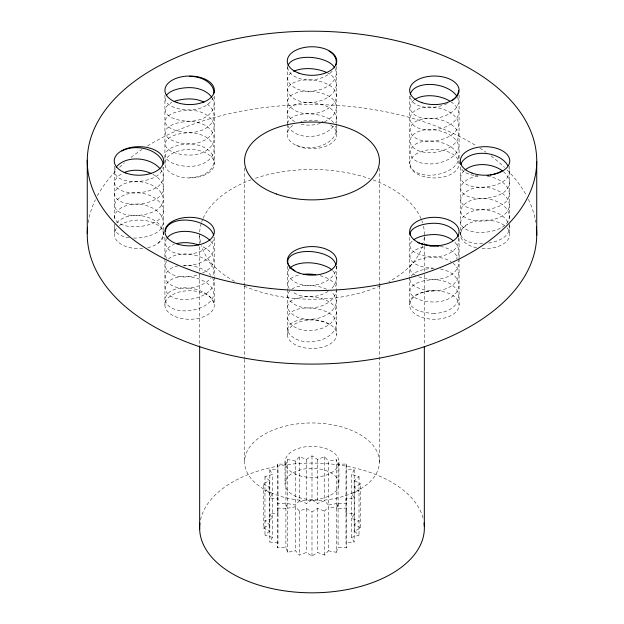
<?xml version="1.0" encoding="UTF-8"?>
<svg xmlns="http://www.w3.org/2000/svg" width="624" height="624" viewBox="0 0 624 624"><rect width="100%" height="100%" fill="white"/><g stroke="black" fill="none" stroke-linecap="round" stroke-linejoin="round"><path stroke-width="0.47" stroke-dasharray="3.12 2.34" d="M328.38 550.805L336.336 552.287L336.336 508.248L328.38 506.766L328.38 550.805L324.597 555.103L317.577 552.474L311.992 556.054L306.392 552.474L299.395 555.103L295.589 550.797L287.648 552.295L285.901 547.568L277.571 547.825L278 542.997L278.015 468.842L277.571 464.03L285.925 464.279L287.648 459.568L295.612 461.05L299.395 456.76L306.415 459.381L311.992 455.801L317.6 459.389L324.597 456.76L328.403 461.058L328.403 505.097L336.336 503.607L336.336 459.568L328.403 461.058M336.336 552.287L338.068 547.576L346.421 547.825L345.977 543.013L345.992 468.858L346.421 464.03L338.083 464.287L336.336 459.568M287.648 459.568L287.648 503.607L285.925 508.318L277.571 508.069L278.015 512.881L269.833 513.895L272.415 518.474L264.966 520.673L269.521 524.714L263.312 527.951L263.312 483.912L269.521 480.675L264.966 476.635L272.415 474.435L269.833 469.856L278.015 468.842M336.336 508.248L338.068 503.537L346.421 503.786L345.977 498.974L354.159 497.96L351.569 493.381L359.018 491.182L354.471 487.141L360.68 483.912L360.68 527.951L354.471 531.18L359.018 535.22L351.569 537.42L354.159 541.999L345.977 543.013M278 542.997L269.833 541.999L272.407 537.404L272.415 474.435M351.569 537.42L351.585 474.451L354.159 469.856L345.992 468.858M287.648 503.607L295.612 505.089L299.395 500.799L299.395 456.76M324.597 555.103L324.597 511.056L328.38 506.766M272.407 537.404L264.966 535.22L269.513 531.172L269.521 480.675M354.471 531.18L354.471 480.691L359.018 476.635L351.585 474.451M299.395 500.799L306.415 503.42L311.992 499.84L311.992 455.801M311.992 556.054L311.992 512.015L317.577 508.435L324.597 511.056M311.992 499.84L317.6 503.428L324.597 500.799L328.403 505.097M287.648 552.295L287.648 508.248L295.589 506.758L299.395 511.056L306.392 508.427L311.992 512.015M336.336 503.607L338.083 508.326L346.421 508.069L345.992 512.897L354.159 513.895L351.585 518.489L359.018 520.673L354.471 524.729L360.68 527.951M354.471 480.691L360.68 483.912M263.312 483.912L269.513 487.133L264.966 491.182L272.407 493.366L269.833 497.96L278 498.958L277.571 503.786L285.901 503.529L287.648 508.248M263.312 527.951L269.513 531.172M509.753 166.241L509.761 220.389M509.753 224.188L509.753 234.811M460.34 167.177L460.34 234.78M459.085 95.144L459.085 163.714A24.718 14.274 0 0 1 421.98 176.054A24.718 14.274 0 0 1 422.027 151.336A24.718 14.274 0 0 1 459.085 163.714M459.085 238.368L459.085 257.681M459.085 258.648L459.085 305.011A24.718 14.274 0 0 1 421.98 317.351A24.718 14.274 0 0 1 422.027 292.625A24.718 14.274 0 0 1 459.085 305.011M424.336 237.572L424.336 245.349M424.336 246.324L424.336 273.546M424.336 274.513L424.336 344.51M409.64 96.08L409.64 163.691M409.64 237.377L409.64 276.003M409.64 276.97L409.64 304.98M379.384 168.012L379.384 285.363M379.384 285.854L379.384 463.109A67.423 38.922 0 0 1 276.471 494.965A67.423 38.922 0 0 1 280.137 427.58A67.423 38.922 0 0 1 379.384 463.109M359.018 476.635L359.018 535.22M354.159 469.856L354.159 541.999M346.421 464.03L346.421 547.825M338.965 462.244A26.965 15.569 0 0 1 297.983 475.184A26.965 15.569 0 0 1 299.052 448.227A26.965 15.569 0 0 1 338.965 462.244L338.965 484.263A26.965 15.569 0 0 1 297.983 497.211A26.965 15.569 0 0 1 299.052 470.246A26.965 15.569 0 0 1 338.965 484.263M338.083 464.287L338.083 508.326M338.068 503.537L338.068 547.576M336.71 66.331L336.71 123.38M336.71 124.277L336.71 134.901M336.71 266.152L336.71 288.428M336.71 289.325L336.71 334.721A24.718 14.274 0 0 1 298.951 346.382A24.718 14.274 0 0 1 300.339 321.672A24.718 14.274 0 0 1 336.71 334.721M324.597 456.76L324.597 500.799M317.6 459.389L317.6 503.428M317.577 508.435L317.577 552.474M306.415 459.381L306.415 503.42M306.392 508.427L306.392 552.474M299.395 511.056L299.395 555.103M295.612 461.05L295.612 505.089M295.589 506.758L295.589 550.797M287.29 66.3L287.29 123.357M287.29 124.254L287.29 134.878M287.29 266.12L287.29 288.405M287.29 289.302L287.29 334.69M285.925 464.279L285.901 547.568M285.035 461.526L285.035 483.545M277.571 464.03L277.571 547.825M269.833 469.856L269.833 541.999M264.966 476.635L264.966 535.22M244.616 168.012L244.616 285.363M244.616 285.854L244.616 358.402M244.616 359.377L244.616 463.109M214.36 96.112L214.36 163.714A24.718 14.274 0 0 1 177.255 176.054A24.718 14.274 0 0 1 177.294 151.336A24.718 14.274 0 0 1 214.36 163.714M214.36 237.401L214.36 276.034M214.36 277.001L214.36 305.011A24.718 14.274 0 0 1 177.255 317.351A24.718 14.274 0 0 1 177.294 292.625A24.718 14.274 0 0 1 214.36 305.011M199.664 235.981L199.664 245.708M199.664 246.675L199.664 270.98M199.664 274.872L199.664 345.836M164.915 95.121L164.915 163.691M164.915 237.377L164.915 257.657M164.915 258.625L164.915 304.98M163.66 167.209L163.66 234.811M114.239 166.21L114.247 220.366M114.239 224.156L114.239 234.78M88.163 222.721A224.734 129.753 0 0 1 95.394 199.758M97.383 195.85A224.734 129.753 0 0 1 116.969 169.876M119.574 167.318A224.734 129.753 0 0 1 124.371 162.934M130.97 157.459A224.734 129.753 0 0 1 141.976 149.495M147.482 145.954A224.734 129.753 0 0 1 476.736 146.094M479.903 148.099A224.734 129.753 0 0 1 486.01 152.24M491.104 155.977A224.734 129.753 0 0 1 504.481 167.372M507.078 169.931A224.734 129.753 0 0 1 526.149 194.984M528.395 199.329A224.734 129.753 0 0 1 535.79 222.456M507.086 227.877A24.718 14.274 0 0 1 505.034 242.752A24.718 14.274 0 0 1 481.159 248.446M476.65 247.775A24.718 14.274 0 0 1 465.059 225.95A24.718 14.274 0 0 1 504.598 225.615M330.556 125.011A24.718 14.274 0 0 1 329.09 144.752A24.718 14.274 0 0 1 294.871 144.729A24.718 14.274 0 0 1 293.475 124.987M300.799 121.719A24.718 14.274 0 0 1 302.203 121.337M303.646 121.009A24.718 14.274 0 0 1 318.919 120.736M321.844 121.345A24.718 14.274 0 0 1 323.248 121.727M119.434 225.592A24.718 14.274 0 0 1 158.964 225.974A24.718 14.274 0 0 1 147.303 247.783M142.795 248.446A24.718 14.274 0 0 1 118.942 242.728A24.718 14.274 0 0 1 116.938 227.854M424.289 236.792A112.367 64.873 0 0 1 423.485 242.471M422.635 245.7A112.367 64.873 0 0 1 388.783 281.72M380.32 285.854A112.367 64.873 0 0 1 242.58 285.363M234.569 281.362A112.367 64.873 0 0 1 201.365 245.708M200.515 242.486A112.367 64.873 0 0 1 199.641 233.54M199.711 231.91A112.367 64.873 0 0 1 201.123 223.798M201.622 222.199A112.367 64.873 0 0 1 202.488 219.804M203.159 218.221A112.367 64.873 0 0 1 251.105 179.829M255.403 178.3A112.367 64.873 0 0 1 369.798 178.714M373.222 179.946A112.367 64.873 0 0 1 421.504 219.796M421.816 220.592A112.367 64.873 0 0 1 422.635 222.986M423.485 226.216A112.367 64.873 0 0 1 424.336 235.973M200.515 519.815A112.367 64.873 0 0 1 311.992 463.07A112.367 64.873 0 0 1 423.485 519.808M294.895 121.735A24.437 11.973 6.6 0 1 294.762 104.723A24.437 11.973 6.6 0 1 329.105 107.617A24.437 15.959 -7.6 0 1 335.345 122.928M288.046 125.83A24.437 11.973 6.6 0 0 294.895 133.029A24.437 15.959 -7.6 0 0 333.676 125.861M287.734 123.552A24.437 11.973 6.6 0 1 302.952 114.036A24.437 11.973 6.6 0 1 329.105 118.911A24.437 15.959 -7.6 0 1 333.583 122.616M335.283 68.827A24.437 15.959 -7.6 0 1 324.457 87.945A24.437 15.959 -7.6 0 1 294.895 87.851A24.437 11.973 6.6 0 1 291.86 72.353M324.441 121.828A24.437 15.959 -7.6 0 0 329.105 96.338A24.437 11.973 6.6 0 0 294.762 93.436A24.437 11.973 6.6 0 0 294.895 110.448A24.437 15.959 -7.6 0 0 329.238 107.695A24.437 15.959 -7.6 0 0 329.105 85.043A24.437 11.973 6.6 0 0 294.762 82.142A24.437 11.973 6.6 0 0 294.895 99.154A24.437 15.959 -7.6 0 0 329.238 96.4A24.437 15.959 -7.6 0 0 329.105 73.749A24.437 11.973 6.6 0 0 327.99 73.133M320.307 123.443A24.437 15.959 -7.6 0 1 301.057 124.176M332.14 71.261A24.437 15.959 -7.6 0 1 294.895 76.565A24.437 11.973 6.6 0 1 287.828 66.347M335.665 126.227A24.437 15.959 -7.6 0 1 323.794 144.706A24.437 15.959 -7.6 0 1 294.895 144.316M413.946 100.152A24.437 13.97 9.9 0 0 410.171 107.25A24.437 13.97 -9.9 0 0 434.366 118.49A24.437 13.97 -9.9 0 0 458.554 101.603A24.437 13.97 9.9 0 0 457.361 97.11M450.918 101.743A24.437 13.97 9.9 0 1 458.554 112.882A24.437 13.97 -9.9 0 1 434.366 129.784A24.437 13.97 -9.9 0 1 410.171 118.529A24.437 13.97 9.9 0 1 434.366 107.281A24.437 13.97 9.9 0 1 458.554 124.176A24.437 13.97 -9.9 0 1 434.366 141.079A24.437 13.97 -9.9 0 1 410.171 129.823A24.437 13.97 9.9 0 1 434.366 118.576A24.437 13.97 9.9 0 1 458.554 135.47A24.437 13.97 -9.9 0 1 434.366 152.365A24.437 13.97 -9.9 0 1 410.171 141.118A24.437 13.97 9.9 0 1 434.366 129.87A24.437 13.97 9.9 0 1 458.554 146.757A24.437 13.97 -9.9 0 1 434.366 163.66A24.437 13.97 -9.9 0 1 410.171 152.404A24.437 13.97 9.9 0 1 434.366 141.157A24.437 13.97 9.9 0 1 458.554 158.051A24.437 13.97 -9.9 0 1 434.366 174.954A24.437 13.97 -9.9 0 1 410.171 163.699M447.33 103.498A24.437 13.97 -9.9 0 1 443.274 105.175M441.839 105.643A24.437 13.97 -9.9 0 1 410.366 97.687M410.218 96.821A24.437 13.97 -9.9 0 1 410.171 95.948M503.326 171.577A24.437 15.959 7.6 0 1 502.156 193.409A24.437 11.973 -6.6 0 1 467.813 196.31A24.437 11.973 -6.6 0 1 467.938 179.299A24.437 15.959 7.6 0 1 478.358 176.093M509.044 225.295A24.437 15.959 7.6 0 1 502.156 238.571A24.437 11.973 -6.6 0 1 488.756 243.079M507.928 222.284A24.437 15.959 7.6 0 0 467.938 213.182A24.437 11.973 -6.6 0 0 467.813 230.186A24.437 11.973 -6.6 0 0 502.156 227.292A24.437 15.959 7.6 0 0 502.289 204.633A24.437 15.959 7.6 0 0 467.938 201.887A24.437 11.973 -6.6 0 0 467.813 218.891A24.437 11.973 -6.6 0 0 502.156 215.998A24.437 15.959 7.6 0 0 502.289 193.346A24.437 15.959 7.6 0 0 467.938 190.601A24.437 11.973 -6.6 0 0 467.813 207.597A24.437 11.973 -6.6 0 0 502.156 204.703M464.201 170.703A24.437 11.973 -6.6 0 0 470.083 185.819A24.437 11.973 -6.6 0 0 502.156 182.122A24.437 15.959 7.6 0 0 508.763 167.825M478.187 175.89A24.437 11.973 -6.6 0 1 475.324 175.625M473.944 175.422A24.437 11.973 -6.6 0 1 460.871 166.936M482.68 243.688A24.437 11.973 -6.6 0 1 462.181 237.533A24.437 11.973 -6.6 0 1 467.938 224.468M487.422 176.249A24.437 15.959 7.6 0 1 507.913 188.386A24.437 15.959 7.6 0 1 502.156 204.695M440.419 268.983A24.437 16.786 0 0 1 458.546 287.329A24.437 16.786 0 0 1 434.366 302.016A24.437 11.146 0 0 1 409.984 290.878A24.437 11.146 0 0 1 434.366 279.731A24.437 16.786 0 0 1 458.741 296.525A24.437 16.786 0 0 1 434.366 313.31M458.546 237.962A24.437 16.786 0 0 1 434.366 256.854A24.437 11.146 0 0 1 412.316 240.965M418.837 276.884A24.437 11.146 0 0 0 434.366 279.443A24.437 16.786 0 0 0 458.546 260.543M415.592 275.402A24.437 11.146 0 0 1 412.3 263.562A24.437 11.146 0 0 1 434.366 257.143A24.437 16.786 0 0 1 451.035 261.706M409.984 279.583A24.437 11.146 0 0 0 434.366 290.737A24.437 16.786 0 0 0 456.425 281.073A24.437 16.786 0 0 0 453.133 263.242M411.185 276.143A24.437 11.146 0 0 1 432.83 268.46M434.366 313.318A24.437 11.146 0 0 1 409.984 302.172A24.437 11.146 0 0 1 434.366 291.018M434.366 268.148A24.437 11.146 0 0 1 410.413 259.085A24.437 11.146 0 0 1 425.396 246.644M440.419 246.394A24.437 16.786 0 0 1 457.969 258.476M454.935 242.362A24.437 16.786 0 0 1 456.417 258.508M332.849 270.8A24.437 15.959 -7.6 0 1 331.243 288.904M328.13 291.346A24.437 15.959 -7.6 0 1 294.895 293.319A24.437 11.973 6.6 0 1 292.874 292.016M336.157 265.886A24.437 15.959 -7.6 0 1 322.444 282.984A24.437 15.959 -7.6 0 1 294.895 282.025A24.437 11.973 6.6 0 1 289.123 268.975M289.676 290.901A24.437 11.973 6.6 0 0 294.895 304.613A24.437 15.959 -7.6 0 0 321.048 306.08A24.437 15.959 -7.6 0 0 336.266 290.472M291.86 289.107A24.437 11.973 6.6 0 1 326.812 289.31M329.105 324.371A24.437 11.973 6.6 0 0 294.762 321.477A24.437 11.973 6.6 0 0 294.895 338.489A24.437 15.959 -7.6 0 0 329.238 335.735A24.437 15.959 -7.6 0 0 329.105 313.092A24.437 11.973 6.6 0 0 294.762 310.19A24.437 11.973 6.6 0 0 294.895 327.202A24.437 15.959 -7.6 0 0 329.238 324.449A24.437 15.959 -7.6 0 0 329.105 301.798A24.437 11.973 6.6 0 0 294.762 298.896A24.437 11.973 6.6 0 0 294.895 315.908A24.437 15.959 -7.6 0 0 328.13 313.927A24.437 15.959 -7.6 0 0 331.126 291.86M289.193 288.413A24.437 11.973 6.6 0 1 299.559 274.872M320.135 275.652A24.437 11.973 6.6 0 1 329.105 279.209A24.437 15.959 -7.6 0 1 336.157 288.467M213.829 282.415A24.437 13.97 -9.9 0 1 189.634 299.309A24.437 13.97 -9.9 0 1 165.446 288.054A24.437 13.97 9.9 0 1 189.634 276.806A24.437 13.97 9.9 0 1 213.829 293.701A24.437 13.97 -9.9 0 1 189.634 310.596A24.437 13.97 -9.9 0 1 165.446 299.341A24.437 13.97 9.9 0 1 189.634 288.093A24.437 13.97 9.9 0 1 213.829 304.988M166.639 238.688A24.437 13.97 9.9 0 0 165.446 242.892A24.437 13.97 -9.9 0 0 189.634 254.14A24.437 13.97 -9.9 0 0 213.829 237.245M210.826 241.41A24.437 13.97 9.9 0 1 213.829 248.531A24.437 13.97 -9.9 0 1 183.62 265.691M166.639 261.269A24.437 13.97 9.9 0 0 165.446 265.473A24.437 13.97 -9.9 0 0 199.937 274.178M168.449 259.054A24.437 13.97 9.9 0 1 195.632 255.356A24.437 13.97 9.9 0 1 213.829 271.112A24.437 13.97 -9.9 0 1 212.636 275.605M177.98 265.902A24.437 13.97 9.9 0 0 165.446 276.767A24.437 13.97 -9.9 0 0 183.635 288.272A24.437 13.97 -9.9 0 0 210.826 278.242M183.62 265.255A24.437 13.97 9.9 0 1 210.826 275.285M212.636 277.922A24.437 13.97 9.9 0 1 213.829 282.407M166.639 258.383A24.437 13.97 -9.9 0 1 165.446 254.179A24.437 13.97 9.9 0 1 174.221 244.366M202.597 273.016A24.437 13.97 -9.9 0 0 213.829 259.826A24.437 13.97 9.9 0 0 201.295 246.035M121.844 207.527A24.437 11.973 -6.6 0 0 121.711 224.539A24.437 11.973 -6.6 0 0 156.062 221.645A24.437 15.959 7.6 0 0 156.187 198.986A24.437 15.959 7.6 0 0 121.844 196.248A24.437 11.973 -6.6 0 0 121.711 213.244A24.437 11.973 -6.6 0 0 156.062 210.35A24.437 15.959 7.6 0 0 156.187 187.699A24.437 15.959 7.6 0 0 121.844 184.954A24.437 11.973 -6.6 0 0 121.711 201.958A24.437 11.973 -6.6 0 0 156.062 199.064A24.437 15.959 7.6 0 0 151.39 173.558M133.567 238.056A24.437 11.973 -6.6 0 0 156.062 232.939A24.437 15.959 7.6 0 0 156.187 210.28A24.437 15.959 7.6 0 0 121.844 207.535M129.23 237.728A24.437 11.973 -6.6 0 1 115.284 225.248M116.711 222.979A24.437 11.973 -6.6 0 1 121.844 218.821A24.437 15.959 7.6 0 1 156.187 221.575A24.437 15.959 7.6 0 1 156.062 244.218M160.633 169.525A24.437 15.959 7.6 0 1 156.062 187.762A24.437 11.973 -6.6 0 1 121.711 190.663A24.437 11.973 -6.6 0 1 121.844 173.651A24.437 15.959 7.6 0 1 122.959 173.066M115.284 168.792A24.437 11.973 -6.6 0 0 127.156 180.944A24.437 11.973 -6.6 0 0 156.062 176.475A24.437 15.959 7.6 0 0 163.106 167.216M212.3 98.241A24.437 16.786 0 0 1 189.634 121.204A24.437 11.146 0 0 1 167.255 114.481A24.437 11.146 0 0 1 171.881 102.437M189.634 177.668A24.437 16.786 0 0 0 214.016 160.875A24.437 16.786 0 0 0 189.634 144.089A24.437 11.146 0 0 0 165.259 155.236A24.437 11.146 0 0 0 189.634 166.382A24.437 16.786 0 0 0 214.016 149.588A24.437 16.786 0 0 0 189.634 132.803A24.437 11.146 0 0 0 165.259 143.941A24.437 11.146 0 0 0 189.634 155.087A24.437 16.786 0 0 0 214.016 138.294A24.437 16.786 0 0 0 189.634 121.508A24.437 11.146 0 0 0 165.259 132.647A24.437 11.146 0 0 0 189.634 143.801A24.437 16.786 0 0 0 214.016 127A24.437 16.786 0 0 0 189.634 110.214A24.437 11.146 0 0 0 165.259 121.36A24.437 11.146 0 0 0 189.634 132.506A24.437 16.786 0 0 0 212.308 121.875A24.437 16.786 0 0 0 206.31 103.475M213.244 97.305A24.437 16.786 0 0 1 189.634 109.918A24.437 11.146 0 0 1 165.695 96.681"/><path stroke-width="0.94" d="M536.734 161.717A224.734 129.753 0 0 1 198.479 272.93A224.734 129.753 0 0 1 200.788 48.196A224.734 129.753 0 0 1 536.734 161.717L536.734 235.115M424.336 346.46L424.336 526.313M199.664 345.836L199.664 529.581M87.266 160.181L87.266 233.579M536.375 226.972A224.734 129.753 0 0 1 312.234 364.096A224.734 129.753 0 0 1 87.602 227.237M424.047 523.052A112.367 64.873 0 0 1 312.008 592.823A112.367 64.873 0 0 1 199.953 523.06M293.725 71.315A24.437 11.973 6.6 0 1 326.812 72.556M288.007 65.614A24.437 11.973 6.6 0 1 304.387 57.447A24.437 11.973 6.6 0 1 329.105 62.455A24.437 15.959 -7.6 0 1 334.807 67.907M329.105 51.168A24.437 15.959 -7.6 0 1 335.712 65.458M414.796 99.52A24.437 13.97 9.9 0 1 449.779 101.026M410.366 94.216A24.437 13.97 9.9 0 1 431.34 84.458A24.437 13.97 9.9 0 1 456.846 96.221M458.554 90.308A24.437 13.97 -9.9 0 1 451.994 100.698M502.289 170.758A24.437 15.959 7.6 0 0 467.938 168.012A24.437 11.973 -6.6 0 0 465.02 170.001M507.928 165.82A24.437 15.959 7.6 0 0 467.938 156.725A24.437 11.973 -6.6 0 0 460.894 164.674M502.156 170.828A24.437 11.973 -6.6 0 1 490.253 175.055M488.756 175.328A24.437 11.973 -6.6 0 1 487.243 175.547M413.79 239.741A24.437 11.146 0 0 1 434.366 234.562A24.437 16.786 0 0 1 453.133 240.661M434.366 245.567A24.437 11.146 0 0 1 417.69 242.541M410.03 235.123A24.437 11.146 0 0 1 434.366 223.267A24.437 16.786 0 0 1 458.305 236.917M429.796 246.059A24.437 11.146 0 0 1 434.366 245.856A24.437 16.786 0 0 1 438.929 246.168M289.676 268.32A24.437 11.973 6.6 0 1 329.105 267.914A24.437 15.959 -7.6 0 1 332.023 270.013M294.895 270.738A24.437 11.973 6.6 0 1 294.762 253.726A24.437 11.973 6.6 0 1 329.105 256.62A24.437 15.959 -7.6 0 1 335.954 264.904M303.693 274.256A24.437 11.973 6.6 0 1 315.713 274.716M165.446 231.598A24.437 13.97 9.9 0 1 188.12 220.194A24.437 13.97 9.9 0 1 213.634 235.451M176.67 243.617A24.437 13.97 9.9 0 1 198.541 244.959M167.154 237.916A24.437 13.97 9.9 0 1 187.364 231.434A24.437 13.97 9.9 0 1 210.054 240.552M116.15 167.271A24.437 11.973 -6.6 0 1 121.844 162.365A24.437 15.959 7.6 0 1 159.9 168.581M121.844 151.078A24.437 15.959 7.6 0 1 147.287 149.37A24.437 15.959 7.6 0 1 163.129 164.198M124.145 172.52A24.437 15.959 7.6 0 1 151.39 173.558M174.112 101.478A24.437 11.146 0 0 1 189.634 98.92A24.437 16.786 0 0 1 203.954 102.133M166.46 95.324A24.437 11.146 0 0 1 189.634 87.625A24.437 16.786 0 0 1 211.684 97.274M189.634 76.339A24.437 16.786 0 0 1 214.016 93.124M421.98 243.945A24.718 14.274 0 0 0 459.085 231.605A24.718 14.274 0 0 0 422.027 219.227A24.718 14.274 0 0 0 421.98 243.945M472.001 173.074A24.718 14.274 0 0 0 509.753 161.413A24.718 14.274 0 0 0 473.39 148.364A24.718 14.274 0 0 0 472.001 173.074M421.98 102.656A24.718 14.274 0 0 0 459.085 90.316A24.718 14.274 0 0 0 422.027 77.938A24.718 14.274 0 0 0 421.98 102.656M298.951 73.164A24.718 14.274 0 0 0 336.71 61.503A24.718 14.274 0 0 0 300.339 48.454A24.718 14.274 0 0 0 298.951 73.164M177.255 102.656A24.718 14.274 0 0 0 214.36 90.316A24.718 14.274 0 0 0 177.294 77.938A24.718 14.274 0 0 0 177.255 102.656M125.908 173.074A24.718 14.274 0 0 0 163.66 161.413A24.718 14.274 0 0 0 127.288 148.364A24.718 14.274 0 0 0 125.908 173.074M177.255 243.945A24.718 14.274 0 0 0 214.36 231.605A24.718 14.274 0 0 0 177.294 219.227A24.718 14.274 0 0 0 177.255 243.945M298.951 272.977A24.718 14.274 0 0 0 336.71 261.316A24.718 14.274 0 0 0 300.339 248.274A24.718 14.274 0 0 0 298.951 272.977M276.471 194.033A67.423 38.922 0 0 0 379.384 162.17A67.423 38.922 0 0 0 280.137 126.641A67.423 38.922 0 0 0 276.471 194.033"/></g></svg>
